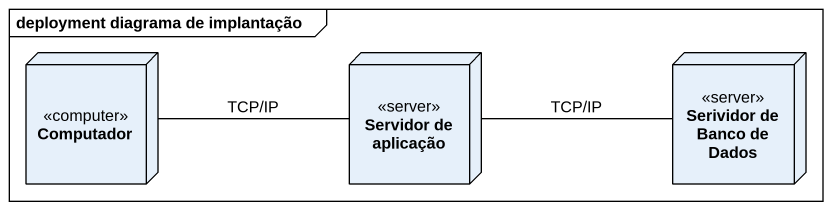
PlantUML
@startuml
mainframe deployment diagrama de implantação
node Computador <<computer>>
node "Servidor de aplicação" as Servidor_de_aplicação <<server>>
node "Serividor de Banco de Dados" as Serividor_de_Banco_de_Dados <<server>>
Computador -right- Servidor_de_aplicação : TCP/IP
Servidor_de_aplicação -right- Serividor_de_Banco_de_Dados : TCP/IP
@enduml
